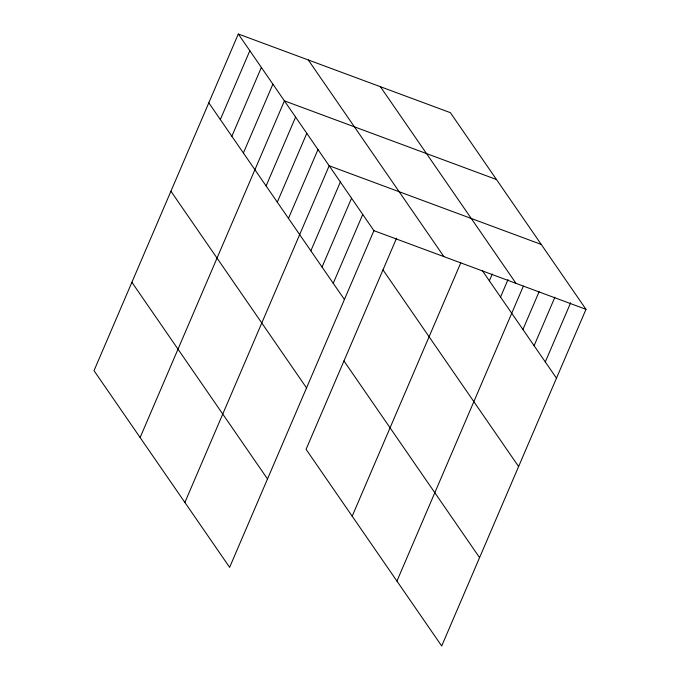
<?xml version="1.0" encoding="UTF-8"?>
<svg xmlns="http://www.w3.org/2000/svg" width="680" height="680" viewBox="0 0 680 680"><rect width="100%" height="100%" fill="white"/><g stroke="black" fill="none" stroke-linecap="round" stroke-linejoin="round"><path stroke-width="1.02" d="M238.306 34L94.01 370.676L229.627 567.341L373.923 230.665L238.306 34L450.373 112.659L585.99 309.324L441.694 646L306.076 449.335L396.576 238.178M220.328 119.561L249.84 50.72M231.854 136.272L261.366 67.43M243.389 152.992L272.892 84.15M140.123 437.546L284.418 100.87L496.485 179.52M266.101 185.938L295.604 117.087M277.287 202.156L306.799 133.314M288.481 218.382L317.985 149.541M184.875 502.443L329.171 165.767L541.237 244.426M310.853 250.835L340.357 181.994M322.039 267.061L351.551 198.212M333.234 283.279L362.738 214.438M352.18 516.205L460.802 262.777M489.353 280.815L492.26 274.031M500.539 297.041L508.019 279.591M396.933 581.102L523.37 286.118M522.92 329.494L539.13 291.677M534.106 345.712L554.888 297.236M545.292 361.938L570.648 302.796M373.923 230.665L585.99 309.324M380.392 86.7L516.01 283.365M482.29 270.572L556.486 378.165M308.295 59.959L443.904 256.624M382.984 269.883L518.602 466.548M208.803 102.841L344.42 299.506M343.961 360.952L479.57 557.617M170.918 191.225L306.536 387.898M131.894 282.293L267.503 478.958"/></g></svg>
